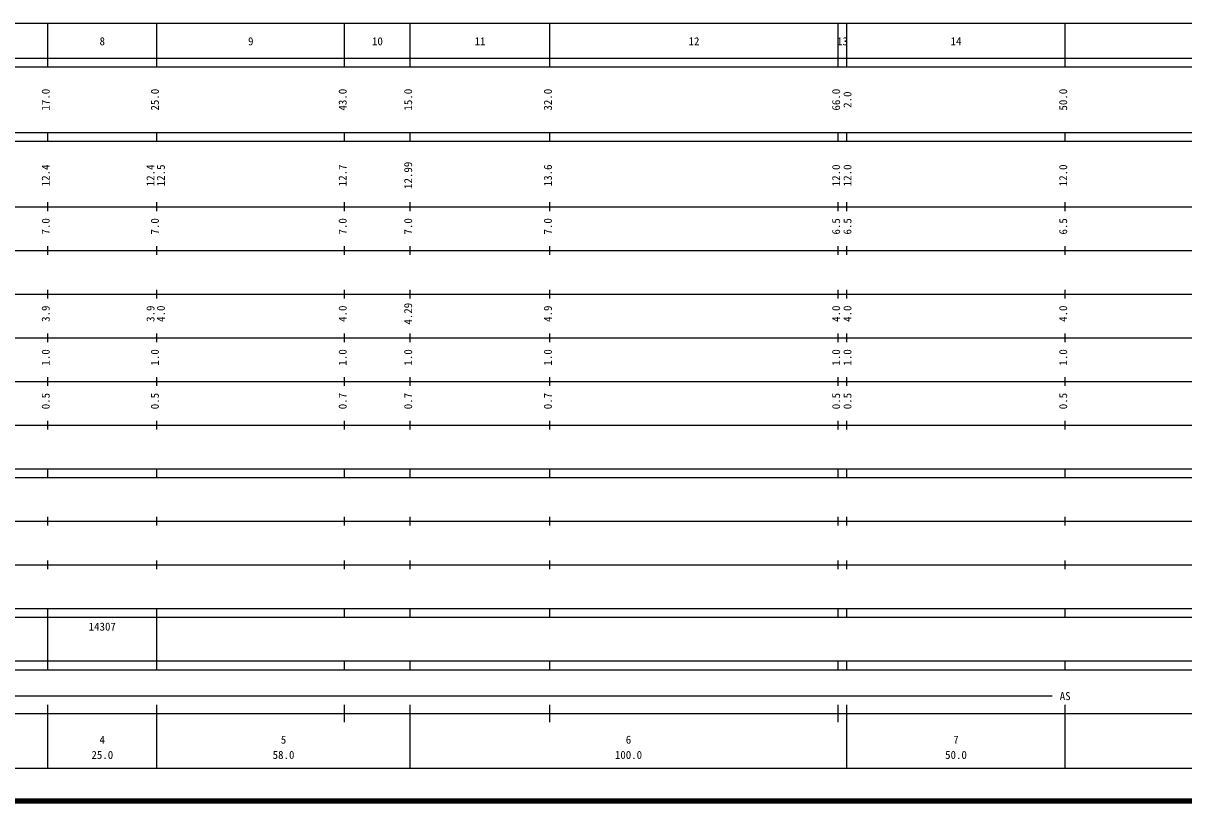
# Model space of a CAD drawing. Units: millimetres on the paper, enlarged 1000 times. Extents: x 40000 to 680000, y 20000 to 380000.
# Drawn here: x 279388 to 545162, y 20000 to 198000 of the extents above; entities that cross this region are included whole.
import ezdxf
from ezdxf.enums import TextEntityAlignment as Align

# ---------------------------------------------------------------- set-up
doc = ezdxf.new("R2010")
doc.units = ezdxf.units.MM
doc.header["$LTSCALE"] = 1000
doc.layers.add('M-TTL', color=2, linetype='Continuous', lineweight=140)
doc.layers.add('M-TTL-BAND', color=7, linetype='Continuous', lineweight=25)
doc.styles.add('ＭＳ ゴシック', font='')
doc.styles.get('ＭＳ ゴシック').set_extended_font_data('MS Gothic')

msp = doc.modelspace()

# ---------------------------------------------------------------- linework, layer by layer
at = {"layer": 'M-TTL'}
msp.add_line((40000, 20000), (680000, 20000), dxfattribs=at)
at = {"layer": 'M-TTL-BAND'}
for p, q in [((68000, 198000), (579000, 198000)), ((285000, 188000), (285000, 198000)), ((310000, 188000), (310000, 198000)), ((353000, 188000), (353000, 198000)), ((368000, 188000), (368000, 198000)), ((400000, 188000), (400000, 198000)), ((466000, 188000), (466000, 198000)), ((468000, 188000), (468000, 198000)), ((518000, 188000), (518000, 198000)), ((40000, 190000), (579000, 190000)), ((40000, 188000), (579000, 188000)), ((40000, 173000), (579000, 173000)), ((285000, 171000), (285000, 173000)), ((310000, 171000), (310000, 173000)), ((353000, 171000), (353000, 173000)), ((368000, 171000), (368000, 173000)), ((400000, 171000), (400000, 173000)), ((466000, 171000), (466000, 173000)), ((468000, 171000), (468000, 173000)), ((518000, 171000), (518000, 173000)), ((40000, 171000), (579000, 171000)), ((285000, 155000), (285000, 157000)), ((310000, 155000), (310000, 157000)), ((353000, 155000), (353000, 157000)), ((368000, 155000), (368000, 157000)), ((400000, 155000), (400000, 157000)), ((466000, 155000), (466000, 157000)), ((468000, 155000), (468000, 157000)), ((518000, 155000), (518000, 157000)), ((40000, 156000), (579000, 156000)), ((285000, 145000), (285000, 147000)), ((310000, 145000), (310000, 147000)), ((353000, 145000), (353000, 147000)), ((368000, 145000), (368000, 147000)), ((400000, 145000), (400000, 147000)), ((466000, 145000), (466000, 147000)), ((468000, 145000), (468000, 147000)), ((518000, 145000), (518000, 147000)), ((46000, 146000), (579000, 146000)), ((52000, 136000), (579000, 136000)), ((285000, 135000), (285000, 137000)), ((310000, 135000), (310000, 137000)), ((353000, 135000), (353000, 137000)), ((368000, 135000), (368000, 137000)), ((400000, 135000), (400000, 137000)), ((466000, 135000), (466000, 137000)), ((468000, 135000), (468000, 137000)), ((518000, 135000), (518000, 137000)), ((46000, 126000), (579000, 126000)), ((285000, 125000), (285000, 127000)), ((310000, 125000), (310000, 127000)), ((353000, 125000), (353000, 127000)), ((368000, 125000), (368000, 127000)), ((400000, 125000), (400000, 127000)), ((466000, 125000), (466000, 127000)), ((468000, 125000), (468000, 127000)), ((518000, 125000), (518000, 127000)), ((285000, 115000), (285000, 117000)), ((310000, 115000), (310000, 117000)), ((353000, 115000), (353000, 117000)), ((368000, 115000), (368000, 117000)), ((400000, 115000), (400000, 117000)), ((466000, 115000), (466000, 117000)), ((468000, 115000), (468000, 117000)), ((518000, 115000), (518000, 117000)), ((52000, 116000), (579000, 116000)), ((285000, 105000), (285000, 107000)), ((310000, 105000), (310000, 107000)), ((353000, 105000), (353000, 107000)), ((368000, 105000), (368000, 107000)), ((400000, 105000), (400000, 107000)), ((466000, 105000), (466000, 107000)), ((468000, 105000), (468000, 107000)), ((518000, 105000), (518000, 107000)), ((46000, 106000), (579000, 106000)), ((40000, 96000), (579000, 96000)), ((285000, 94000), (285000, 96000)), ((310000, 94000), (310000, 96000)), ((353000, 94000), (353000, 96000)), ((368000, 94000), (368000, 96000)), ((400000, 94000), (400000, 96000)), ((466000, 94000), (466000, 96000)), ((468000, 94000), (468000, 96000)), ((518000, 94000), (518000, 96000)), ((40000, 94000), (579000, 94000)), ((49000, 84000), (579000, 84000)), ((285000, 83000), (285000, 85000)), ((310000, 83000), (310000, 85000)), ((353000, 83000), (353000, 85000)), ((368000, 83000), (368000, 85000)), ((400000, 83000), (400000, 85000)), ((466000, 83000), (466000, 85000)), ((468000, 83000), (468000, 85000)), ((518000, 83000), (518000, 85000)), ((285000, 73000), (285000, 75000)), ((310000, 73000), (310000, 75000)), ((353000, 73000), (353000, 75000)), ((368000, 73000), (368000, 75000)), ((400000, 73000), (400000, 75000)), ((466000, 73000), (466000, 75000)), ((468000, 73000), (468000, 75000)), ((518000, 73000), (518000, 75000)), ((40000, 74000), (579000, 74000)), ((40000, 64000), (579000, 64000)), ((285000, 62000), (285000, 64000)), ((310000, 62000), (310000, 64000)), ((353000, 62000), (353000, 64000)), ((368000, 62000), (368000, 64000)), ((400000, 62000), (400000, 64000)), ((466000, 62000), (466000, 64000)), ((468000, 62000), (468000, 64000)), ((518000, 62000), (518000, 64000)), ((40000, 62000), (579000, 62000)), ((285000, 52000), (285000, 62000)), ((310000, 52000), (310000, 62000)), ((40000, 52000), (579000, 52000)), ((285000, 50000), (285000, 52000)), ((310000, 50000), (310000, 52000)), ((353000, 50000), (353000, 52000)), ((368000, 50000), (368000, 52000)), ((400000, 50000), (400000, 52000)), ((466000, 50000), (466000, 52000)), ((468000, 50000), (468000, 52000)), ((518000, 50000), (518000, 52000)), ((40000, 50000), (579000, 50000)), ((275500, 44000), (515000, 44000)), ((40000, 40000), (579000, 40000)), ((285000, 27500), (285000, 42000)), ((310000, 27500), (310000, 42000)), ((353000, 38000), (353000, 42000)), ((368000, 27500), (368000, 42000)), ((400000, 38000), (400000, 42000)), ((466000, 38000), (466000, 42000)), ((468000, 27500), (468000, 42000)), ((518000, 27500), (518000, 42000)), ((68000, 27500), (579000, 27500))]:
    msp.add_line(p, q, dxfattribs=at)

# ---------------------------------------------------------------- texts
at = {"layer": 'M-TTL-BAND', "style": 'ＭＳ ゴシック'}
for s, p in [('8', (297500, 192405)), ('9', (331500, 192405)), ('10', (360500, 192405)), ('11', (384000, 192405)), ('12', (433000, 192405)), ('13', (467000, 192405)), ('14', (493000, 192405)), ('AS', (518000, 42500)), ('4', (297500, 32523)), ('5', (339000, 32523)), ('6', (418000, 32523)), ('7', (493000, 32523)), ('25.0', (297500, 29033)), ('58.0', (339000, 29033)), ('100.0', (418000, 29033)), ('50.0', (493000, 29033))]:
    msp.add_text(s, height=1833, dxfattribs=at).set_placement(p, align=Align.BOTTOM_CENTER)
for s, p in [('17.0', (286000, 180500)), ('25.0', (311000, 180500)), ('43.0', (354000, 180500)), ('15.0', (369000, 180500)), ('32.0', (401000, 180500)), ('66.0', (467000, 180500)), ('2.0', (469600, 180500)), ('50.0', (519000, 180500)), ('12.4', (286000, 163174)), ('12.4', (310000, 163174)), ('12.5', (312370, 163174)), ('12.7', (354000, 163174)), ('12.99', (369000, 163174)), ('13.6', (401000, 163174)), ('12.0', (467000, 163174)), ('12.0', (469600, 163174)), ('12.0', (519000, 163174)), ('7.0', (286000, 151500)), ('7.0', (311000, 151500)), ('7.0', (354000, 151500)), ('7.0', (369000, 151500)), ('7.0', (401000, 151500)), ('6.5', (467000, 151500)), ('6.5', (469600, 151500)), ('6.5', (519000, 151500)), ('3.9', (286000, 131500)), ('3.9', (310000, 131500)), ('4.0', (312370, 131500)), ('4.0', (354000, 131500)), ('4.29', (369000, 131500)), ('4.9', (401000, 131500)), ('4.0', (467000, 131500)), ('4.0', (469600, 131500)), ('4.0', (519000, 131500)), ('1.0', (286000, 121500)), ('1.0', (311000, 121500)), ('1.0', (354000, 121500)), ('1.0', (369000, 121500)), ('1.0', (401000, 121500)), ('1.0', (467000, 121500)), ('1.0', (469600, 121500)), ('1.0', (519000, 121500)), ('0.5', (286000, 111500)), ('0.5', (311000, 111500)), ('0.7', (354000, 111500)), ('0.7', (369000, 111500)), ('0.7', (401000, 111500)), ('0.5', (467000, 111500)), ('0.5', (469600, 111500)), ('0.5', (519000, 111500))]:
    msp.add_text(s, height=1833, rotation=90, dxfattribs=at).set_placement(p, align=Align.BOTTOM_CENTER)
msp.add_text('14307', height=1833, dxfattribs=at).set_placement((294375, 58405), align=Align.BOTTOM_LEFT)

doc.saveas('drawing.dxf')
